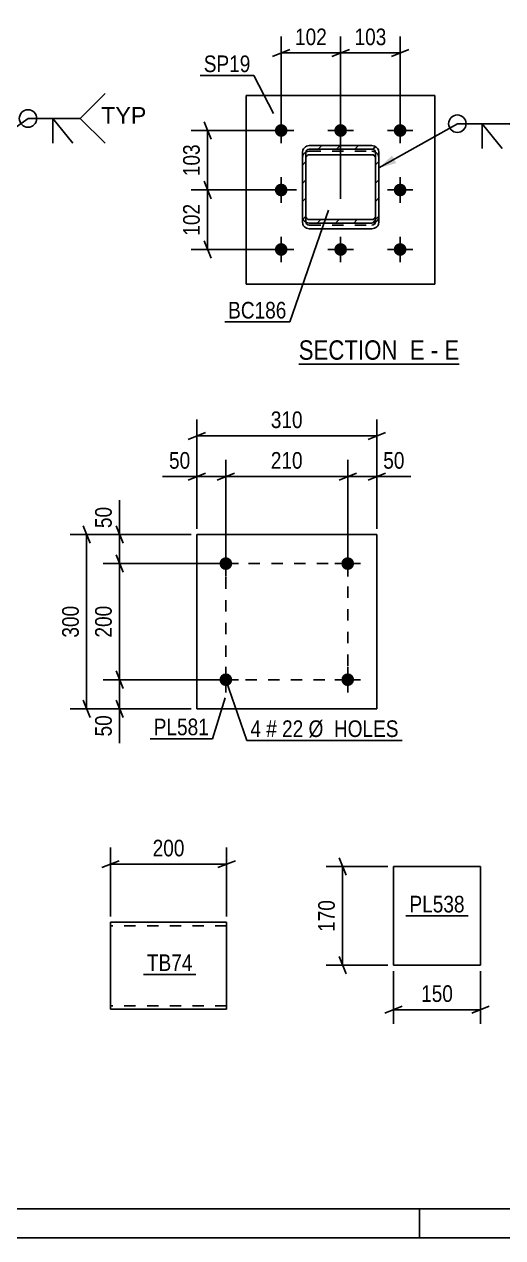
# Model space of a CAD drawing. Header units: millimetres. Extents: x 0 to 841, y 0 to 594.
# Drawn here: x 142.9 to 225.4, y 0 to 209 of the extents above; entities that cross this region are included whole.
import ezdxf

# ---------------------------------------------------------------- set-up
doc = ezdxf.new("R2010")
doc.units = ezdxf.units.MM
doc.linetypes.add('DXK_LINE_DOT2', pattern=[3.9198, 1.9599, -1.9599])
doc.linetypes.add('DXK_LINE_DOT3', pattern=[5.9187, 2.979, -0.9799, 0.9799, -0.9799])
doc.styles.add('Arial', font='ARIAL.TTF', dxfattribs={"height": 0.2})
doc.styles.add('Arial Narrow', font='ARIALN.TTF', dxfattribs={"height": 0.2})

# ---------------------------------------------------------------- blocks, each defined once
blk = doc.blocks.new('Unknown-318933943-1135')
at = {"color": 5, "linetype": 'Continuous'}
for p, q in [((5, 5), (836, 5)), ((211, 0), (211, 5)), ((0, 0), (841, 0))]:
    blk.add_line(p, q, dxfattribs=at)
blk = doc.blocks.new('Unknown-318933943-15 - 31369')
at = {"color": 6, "linetype": 'Continuous'}
blk.add_line((190.21, 150.5), (217.86, 150.5), dxfattribs=at)
at = {"color": 0, "linetype": 'Continuous'}
for points in [[(208.32, 151.25), (208.32, 154.75), (190.21, 154.75), (190.21, 151.25)], [(211.92, 151.25), (211.92, 154.75), (209.37, 154.75), (209.37, 151.25)], [(214.25, 151.25), (214.25, 154.75), (212.97, 154.75), (212.97, 151.25)], [(217.86, 151.25), (217.86, 154.75), (215.3, 154.75), (215.3, 151.25)]]:
    blk.add_wipeout(points, dxfattribs=at)
at = {"color": 7, "linetype": 'Continuous', "style": 'Arial Narrow'}
for s, p in [('SECTION ', (190.21, 151.25)), ('E', (209.37, 151.25)), ('-', (212.97, 151.25)), ('E', (215.3, 151.25))]:
    blk.add_text(s, height=3.34, dxfattribs=at).set_placement(p)
blk = doc.blocks.new('Part-318933943-30054 - 30053')
at = {"color": 2, "linetype": 'Continuous'}
for p, q in [((157.79, 54.35), (157.79, 39.44)), ((177.79, 54.35), (157.79, 54.35)), ((177.79, 54.35), (177.79, 39.35)), ((157.79, 39.35), (157.79, 39.44)), ((177.79, 39.35), (157.79, 39.35))]:
    blk.add_line(p, q, dxfattribs=at)
at = {"color": 7, "linetype": 'DXK_LINE_DOT2'}
for p, q in [((177.79, 53.75), (157.79, 53.75)), ((157.79, 39.95), (157.79, 40)), ((177.79, 39.95), (157.79, 39.95)), ((177.79, 39.95), (177.79, 40))]:
    blk.add_line(p, q, dxfattribs=at)
blk = doc.blocks.new('Part-318933943-30062 - 30061')
at = {"color": 2, "linetype": 'Continuous'}
for p, q in [((206.54, 63.94), (206.54, 46.94)), ((206.54, 63.94), (221.54, 63.94)), ((221.54, 63.94), (221.54, 46.94)), ((206.54, 46.94), (221.54, 46.94))]:
    blk.add_line(p, q, dxfattribs=at)
blk = doc.blocks.new('Part-318933943-31385 - 31369')
at = {"linetype": 'Continuous'}
h = blk.add_hatch(dxfattribs=at)
h.set_pattern_fill('', scale=0.7, style=0, pattern_type=0)
h.set_pattern_definition([(45, (202.8332, 174.778), (-1.57154, 1.57154), [])])
h.paths.add_polyline_path([(192.03, 174.78), (202.83, 174.78), (203.29, 174.87), (203.68, 175.13), (203.94, 175.53), (204.03, 175.99), (204.03, 186.93), (203.94, 187.39), (203.68, 187.78), (203.29, 188.05), (202.83, 188.14), (192.03, 188.14), (191.57, 188.05), (191.18, 187.78), (190.92, 187.39), (190.83, 186.93), (190.83, 175.99), (190.92, 175.53), (191.18, 175.13), (191.57, 174.87)])
h.paths.add_polyline_path([(191.48, 175.76), (191.43, 175.99), (191.43, 186.93), (191.48, 187.16), (191.61, 187.35), (191.8, 187.49), (192.03, 187.53), (202.83, 187.53), (203.06, 187.49), (203.26, 187.35), (203.39, 187.16), (203.43, 186.93), (203.43, 175.99), (203.39, 175.76), (203.26, 175.56), (203.06, 175.43), (202.83, 175.39), (192.03, 175.39), (191.8, 175.43), (191.61, 175.56)])
at = {"color": 2, "linetype": 'Continuous'}
for p, q in [((192.03, 188.14), (191.57, 188.05)), ((192.03, 188.14), (202.83, 188.14)), ((203.29, 188.05), (202.83, 188.14)), ((190.92, 187.39), (190.83, 186.93)), ((190.83, 175.99), (190.83, 186.93)), ((191.43, 186.93), (191.48, 187.16)), ((191.43, 175.99), (191.43, 186.93)), ((191.48, 186.19), (191.43, 185.96)), ((191.48, 187.16), (191.61, 187.35)), ((191.61, 186.39), (191.48, 186.19)), ((191.61, 187.35), (191.8, 187.49)), ((191.8, 186.52), (191.61, 186.39)), ((191.8, 187.49), (192.03, 187.53)), ((192.03, 186.56), (191.8, 186.52)), ((192.03, 187.53), (202.83, 187.53)), ((192.03, 186.56), (202.83, 186.56)), ((202.83, 187.53), (203.06, 187.49)), ((203.06, 186.52), (202.83, 186.56)), ((203.06, 187.49), (203.26, 187.35)), ((203.26, 186.39), (203.06, 186.52)), ((203.26, 187.35), (203.39, 187.16)), ((203.39, 186.19), (203.26, 186.39)), ((203.39, 187.16), (203.43, 186.93)), ((203.43, 185.96), (203.39, 186.19)), ((203.43, 175.99), (203.43, 186.93)), ((204.03, 186.93), (203.94, 187.39)), ((204.03, 175.99), (204.03, 186.93)), ((190.83, 175.02), (190.83, 175.99)), ((190.83, 175.99), (190.92, 175.53)), ((191.48, 175.76), (191.43, 175.99)), ((191.61, 175.56), (191.48, 175.76)), ((203.39, 175.76), (203.26, 175.56)), ((203.43, 175.99), (203.39, 175.76)), ((203.94, 175.53), (204.03, 175.99)), ((204.03, 175.02), (204.03, 175.99)), ((190.92, 174.56), (190.83, 175.02)), ((191.57, 174.87), (192.03, 174.78)), ((192.03, 173.81), (191.57, 173.9)), ((191.8, 175.43), (191.61, 175.56)), ((192.03, 175.39), (191.8, 175.43)), ((192.03, 175.39), (202.83, 175.39)), ((192.03, 174.78), (202.83, 174.78)), ((192.03, 173.81), (202.83, 173.81)), ((203.06, 175.43), (202.83, 175.39)), ((202.83, 174.78), (203.29, 174.87)), ((203.29, 173.9), (202.83, 173.81)), ((203.26, 175.56), (203.06, 175.43)), ((204.03, 175.02), (203.94, 174.56))]:
    blk.add_line(p, q, dxfattribs=at)
at = {"color": 7, "linetype": 'DXK_LINE_DOT2'}
for p, q in [((190.83, 175.99), (190.83, 186.93)), ((190.83, 185.96), (190.92, 186.42)), ((191.43, 175.02), (191.43, 186.93)), ((191.57, 187.08), (192.03, 187.17)), ((192.03, 187.17), (202.83, 187.17)), ((202.83, 187.17), (203.29, 187.08)), ((203.43, 175.02), (203.43, 186.93)), ((203.94, 186.42), (204.03, 185.96)), ((204.03, 175.99), (204.03, 186.93)), ((191.43, 175.02), (191.48, 174.79)), ((191.48, 174.79), (191.61, 174.59)), ((191.61, 174.59), (191.8, 174.46)), ((191.8, 174.46), (192.03, 174.42)), ((192.03, 174.42), (202.83, 174.42)), ((202.83, 174.42), (203.06, 174.46)), ((203.06, 174.46), (203.26, 174.59)), ((203.26, 174.59), (203.39, 174.79)), ((203.39, 174.79), (203.43, 175.02))]:
    blk.add_line(p, q, dxfattribs=at)
at = {"color": 7, "linetype": 'DXK_LINE_DOT3'}
blk.add_line((197.43, 181.46), (197.43, 178.94), dxfattribs=at)
at = {"color": 2, "linetype": 'Continuous'}
for centre, start, end in [((192.04, 186.93), 112.8504, 157.8474), ((202.82, 186.93), 22.1526, 67.1496), ((192.04, 175.98), 202.1526, 247.1496), ((192.04, 175.01), 202.1526, 247.1496), ((202.82, 175.98), 292.8504, 337.8474), ((202.82, 175.01), 292.8504, 337.8474)]:
    blk.add_arc(centre, 1.21, start, end, dxfattribs=at)
at = {"color": 7, "linetype": 'DXK_LINE_DOT2'}
for centre, start, end in [((192.04, 185.97), 112.8504, 157.8474), ((202.82, 185.97), 22.1526, 67.1496)]:
    blk.add_arc(centre, 1.21, start, end, dxfattribs=at)
blk = doc.blocks.new('Part-318933943-31389 - 31369')
at = {"color": 2, "linetype": 'Continuous'}
for p, q in [((181.18, 164.24), (181.18, 196.74)), ((181.18, 196.74), (213.68, 196.74)), ((213.68, 164.24), (213.68, 196.74)), ((181.18, 164.24), (213.68, 164.24))]:
    blk.add_line(p, q, dxfattribs=at)
blk = doc.blocks.new('Bolt-318933943-31489 - 31369')
at = {"linetype": 'Continuous'}
for points in [[(187.18, 191.84, -1), (187.18, 189.64, -1)], [(197.43, 191.84, -1), (197.43, 189.64, -1)], [(207.68, 191.84, -1), (207.68, 189.64, -1)], [(187.18, 181.59, -1), (187.18, 179.39, -1)], [(207.68, 181.59, -1), (207.68, 179.39, -1)], [(187.18, 171.34, -1), (187.18, 169.14, -1)], [(197.43, 171.34, -1), (197.43, 169.14, -1)], [(207.68, 171.34, -1), (207.68, 169.14, -1)]]:
    blk.add_hatch(color=1, dxfattribs=at).paths.add_polyline_path(points)
at = {"color": 1, "linetype": 'Continuous'}
for p, q in [((187.18, 188.54), (187.18, 192.94)), ((197.43, 188.54), (197.43, 192.94)), ((207.68, 188.54), (207.68, 192.94)), ((184.98, 190.74), (189.38, 190.74)), ((195.23, 190.74), (199.63, 190.74)), ((205.48, 190.74), (209.88, 190.74)), ((187.18, 178.29), (187.18, 182.69)), ((207.68, 178.29), (207.68, 182.69)), ((184.98, 180.49), (189.38, 180.49)), ((205.48, 180.49), (209.88, 180.49)), ((187.18, 168.04), (187.18, 172.44)), ((197.43, 168.04), (197.43, 172.44)), ((207.68, 168.04), (207.68, 172.44)), ((184.98, 170.24), (189.38, 170.24)), ((195.23, 170.24), (199.63, 170.24)), ((205.48, 170.24), (209.88, 170.24))]:
    blk.add_line(p, q, dxfattribs=at)
blk = doc.blocks.new('Bolt-318933943-30161 - 30158')
at = {"linetype": 'Continuous'}
for points in [[(178.75, 116.13, -1), (176.55, 116.13, -1)], [(199.75, 116.13, -1), (197.55, 116.13, -1)]]:
    blk.add_hatch(color=1, dxfattribs=at).paths.add_polyline_path(points)
at = {"color": 1, "linetype": 'Continuous'}
for p, q in [((177.65, 118.33), (177.65, 113.93)), ((198.65, 118.33), (198.65, 113.93)), ((175.45, 116.13), (179.85, 116.13)), ((196.45, 116.13), (200.85, 116.13))]:
    blk.add_line(p, q, dxfattribs=at)
blk = doc.blocks.new('Part-318933943-30159 - 30158')
at = {"color": 2, "linetype": 'Continuous'}
for p, q in [((172.65, 121.13), (172.65, 91.13)), ((172.65, 121.13), (203.65, 121.13)), ((203.65, 121.13), (203.65, 91.13)), ((172.65, 91.13), (203.65, 91.13))]:
    blk.add_line(p, q, dxfattribs=at)
blk = doc.blocks.new('Bolt-318933943-30160 - 30158')
at = {"linetype": 'Continuous'}
for points in [[(178.75, 96.13, -1), (176.55, 96.13, -1)], [(199.75, 96.13, -1), (197.55, 96.13, -1)]]:
    blk.add_hatch(color=1, dxfattribs=at).paths.add_polyline_path(points)
at = {"color": 1, "linetype": 'Continuous'}
for p, q in [((177.65, 98.33), (177.65, 93.93)), ((198.65, 98.33), (198.65, 93.93)), ((175.45, 96.13), (179.85, 96.13)), ((196.45, 96.13), (200.85, 96.13))]:
    blk.add_line(p, q, dxfattribs=at)
blk = doc.blocks.new('Rectangle-318933943-33846 - 30158')
at = {"color": 1, "linetype": 'DXK_LINE_DOT2'}
blk.add_lwpolyline([(177.65, 116.13), (198.65, 116.13), (198.65, 96.13), (177.65, 96.13), (177.65, 116.13)], close=True, dxfattribs=at)
blk = doc.blocks.new('StraightDimension-318933943-30283 - 30053')
at = {"color": 7, "linetype": 'Continuous'}
for p, q in [((157.79, 55.35), (157.79, 67.2)), ((177.79, 55.35), (177.79, 67.2)), ((159.29, 64.95), (156.29, 63.75)), ((176.29, 63.75), (179.29, 64.95)), ((157.79, 64.35), (177.79, 64.35))]:
    blk.add_line(p, q, dxfattribs=at)
at = {"color": 0}
blk.add_wipeout([(171.13, 65.1), (171.13, 69.3), (164.44, 69.3), (164.44, 65.1)], dxfattribs=at)
at = {"color": 3, "style": 'Arial Narrow'}
blk.add_text('200', height=2.863, dxfattribs=at).set_placement((165.04, 65.7))
blk = doc.blocks.new('StraightDimension-318933943-30291 - 30061')
at = {"color": 7, "linetype": 'Continuous'}
for p, q in [((206.54, 45.94), (206.54, 36.87)), ((221.54, 45.94), (221.54, 36.87)), ((208.04, 39.87), (205.04, 38.67)), ((220.04, 38.67), (223.04, 39.87)), ((206.54, 39.27), (221.54, 39.27))]:
    blk.add_line(p, q, dxfattribs=at)
at = {"color": 0}
blk.add_wipeout([(217.38, 40.02), (217.38, 44.22), (210.7, 44.22), (210.7, 40.02)], dxfattribs=at)
at = {"color": 3, "style": 'Arial Narrow'}
blk.add_text('150', height=2.863, dxfattribs=at).set_placement((211.3, 40.62))
blk = doc.blocks.new('StraightDimension-318933943-30287 - 30061')
at = {"color": 7, "linetype": 'Continuous'}
for p, q in [((198.37, 62.44), (197.17, 65.44)), ((205.54, 63.94), (194.92, 63.94)), ((197.77, 46.94), (197.77, 63.94)), ((197.17, 48.44), (198.37, 45.44)), ((205.54, 46.94), (194.92, 46.94))]:
    blk.add_line(p, q, dxfattribs=at)
at = {"color": 0}
blk.add_wipeout([(197.02, 58.78), (192.82, 58.78), (192.82, 52.09), (197.02, 52.09)], dxfattribs=at)
at = {"color": 3, "style": 'Arial Narrow'}
blk.add_text('170', height=2.863, rotation=90.0002, dxfattribs=at).set_placement((196.42, 52.69))
blk = doc.blocks.new('StraightDimension-318933943-33193 - 31369')
at = {"color": 7, "linetype": 'Continuous'}
for p, q in [((173.9, 181.99), (175.1, 178.99)), ((189.83, 180.49), (171.65, 180.49)), ((174.5, 170.24), (174.5, 180.49)), ((175.1, 168.74), (173.9, 171.74)), ((186.18, 170.24), (171.65, 170.24))]:
    blk.add_line(p, q, dxfattribs=at)
at = {"color": 0}
blk.add_wipeout([(173.75, 178.71), (169.55, 178.71), (169.55, 172.02), (173.75, 172.02)], dxfattribs=at)
at = {"color": 3, "style": 'Arial Narrow'}
blk.add_text('102', height=2.863, rotation=90.0002, dxfattribs=at).set_placement((173.15, 172.62))
blk = doc.blocks.new('StraightDimension-318933943-33175 - 31369')
at = {"color": 7, "linetype": 'Continuous'}
for p, q in [((197.43, 181.26), (197.43, 206.94)), ((207.68, 191.74), (207.68, 206.94)), ((195.93, 203.49), (198.93, 204.69)), ((197.43, 204.09), (207.68, 204.09)), ((209.18, 204.69), (206.18, 203.49))]:
    blk.add_line(p, q, dxfattribs=at)
at = {"color": 0}
blk.add_wipeout([(205.9, 204.84), (205.9, 209.04), (199.22, 209.04), (199.22, 204.84)], dxfattribs=at)
at = {"color": 3, "style": 'Arial Narrow'}
blk.add_text('103', height=2.863, dxfattribs=at).set_placement((199.82, 205.44))
blk = doc.blocks.new('StraightDimension-318933943-33176 - 31369')
at = {"color": 7, "linetype": 'Continuous'}
for p, q in [((187.18, 191.74), (187.18, 206.94)), ((197.43, 181.26), (197.43, 206.94)), ((185.68, 203.49), (188.68, 204.69)), ((187.18, 204.09), (197.43, 204.09)), ((198.93, 204.69), (195.93, 203.49))]:
    blk.add_line(p, q, dxfattribs=at)
at = {"color": 0}
blk.add_wipeout([(195.65, 204.84), (195.65, 209.04), (188.97, 209.04), (188.97, 204.84)], dxfattribs=at)
at = {"color": 3, "style": 'Arial Narrow'}
blk.add_text('102', height=2.863, dxfattribs=at).set_placement((189.57, 205.44))
blk = doc.blocks.new('StraightDimension-318933943-33192 - 31369')
at = {"color": 7, "linetype": 'Continuous'}
for p, q in [((186.18, 190.74), (171.65, 190.74)), ((173.9, 192.24), (175.1, 189.24)), ((174.5, 180.49), (174.5, 190.74)), ((175.1, 178.99), (173.9, 181.99)), ((189.83, 180.49), (171.65, 180.49))]:
    blk.add_line(p, q, dxfattribs=at)
at = {"color": 0}
blk.add_wipeout([(173.75, 188.96), (169.55, 188.96), (169.55, 182.27), (173.75, 182.27)], dxfattribs=at)
at = {"color": 3, "style": 'Arial Narrow'}
blk.add_text('103', height=2.863, rotation=90.0002, dxfattribs=at).set_placement((173.15, 182.87))
blk = doc.blocks.new('StraightDimension-318933943-30372 - 30158')
at = {"color": 7, "linetype": 'Continuous'}
for p, q in [((159.94, 114.63), (158.74, 117.63)), ((176.65, 116.13), (156.49, 116.13)), ((159.34, 96.13), (159.34, 116.13)), ((158.74, 97.63), (159.94, 94.63)), ((176.65, 96.13), (156.49, 96.13))]:
    blk.add_line(p, q, dxfattribs=at)
at = {"color": 0}
blk.add_wipeout([(158.59, 109.47), (154.39, 109.47), (154.39, 102.79), (158.59, 102.79)], dxfattribs=at)
at = {"color": 3, "style": 'Arial Narrow'}
blk.add_text('200', height=2.863, rotation=90.0002, dxfattribs=at).set_placement((157.99, 103.39))
blk = doc.blocks.new('StraightDimension-318933943-30371 - 30158')
at = {"color": 7, "linetype": 'Continuous'}
for p, q in [((158.74, 122.63), (159.94, 119.63)), ((171.65, 121.13), (156.49, 121.13)), ((159.34, 116.13), (159.34, 121.13)), ((159.94, 114.63), (158.74, 117.63)), ((176.65, 116.13), (156.49, 116.13))]:
    blk.add_line(p, q, dxfattribs=at)
at = {"color": 0}
blk.add_wipeout([(158.59, 126.51), (154.39, 126.51), (154.39, 121.65), (158.59, 121.65)], dxfattribs=at)
at = {"color": 7, "linetype": 'Continuous'}
blk.add_line((159.34, 121.13), (159.34, 127.03), dxfattribs=at)
blk.add_line((159.34, 121.13), (159.34, 127.03), dxfattribs=at)
at = {"color": 3, "style": 'Arial Narrow'}
blk.add_text('50', height=2.863, rotation=90.0002, dxfattribs=at).set_placement((157.99, 122.25))
blk = doc.blocks.new('StraightDimension-318933943-30373 - 30158')
at = {"color": 7, "linetype": 'Continuous'}
for p, q in [((158.74, 97.63), (159.94, 94.63)), ((176.65, 96.13), (156.49, 96.13)), ((159.34, 91.13), (159.34, 96.13)), ((159.94, 89.63), (158.74, 92.63)), ((171.65, 91.13), (156.49, 91.13))]:
    blk.add_line(p, q, dxfattribs=at)
at = {"color": 0}
blk.add_wipeout([(158.59, 90.6), (154.39, 90.6), (154.39, 85.75), (158.59, 85.75)], dxfattribs=at)
at = {"color": 7, "linetype": 'Continuous'}
blk.add_line((159.34, 91.13), (159.34, 85.22), dxfattribs=at)
blk.add_line((159.34, 91.13), (159.34, 85.22), dxfattribs=at)
at = {"color": 3, "style": 'Arial Narrow'}
blk.add_text('50', height=2.863, rotation=90.0002, dxfattribs=at).set_placement((157.99, 86.35))
blk = doc.blocks.new('StraightDimension-318933943-30383 - 30158')
at = {"color": 7, "linetype": 'Continuous'}
for p, q in [((154.26, 119.63), (153.06, 122.63)), ((171.65, 121.13), (150.81, 121.13)), ((153.66, 91.13), (153.66, 121.13)), ((153.06, 92.63), (154.26, 89.63)), ((171.65, 91.13), (150.81, 91.13))]:
    blk.add_line(p, q, dxfattribs=at)
at = {"color": 0}
blk.add_wipeout([(152.91, 109.47), (148.71, 109.47), (148.71, 102.78), (152.91, 102.78)], dxfattribs=at)
at = {"color": 3, "style": 'Arial Narrow'}
blk.add_text('300', height=2.863, rotation=90.0002, dxfattribs=at).set_placement((152.31, 103.38))
blk = doc.blocks.new('StraightDimension-318933943-30403 - 30158')
at = {"color": 7, "linetype": 'Continuous'}
for p, q in [((172.65, 122.13), (172.65, 140.98)), ((203.65, 122.13), (203.65, 140.98)), ((174.15, 138.73), (171.15, 137.53)), ((172.65, 138.13), (203.65, 138.13)), ((202.15, 137.53), (205.15, 138.73))]:
    blk.add_line(p, q, dxfattribs=at)
at = {"color": 0}
blk.add_wipeout([(191.49, 138.88), (191.49, 143.08), (184.8, 143.08), (184.8, 138.88)], dxfattribs=at)
at = {"color": 3, "style": 'Arial Narrow'}
blk.add_text('310', height=2.863, dxfattribs=at).set_placement((185.4, 139.48))
blk = doc.blocks.new('StraightDimension-318933943-33791 - 30158')
at = {"color": 7, "linetype": 'Continuous'}
for p, q in [((198.65, 117.13), (198.65, 133.98)), ((203.65, 122.13), (203.65, 133.98)), ((197.15, 130.53), (200.15, 131.73)), ((205.15, 131.73), (202.15, 130.53)), ((198.65, 131.13), (203.65, 131.13))]:
    blk.add_line(p, q, dxfattribs=at)
at = {"color": 0}
blk.add_wipeout([(209.03, 131.88), (209.03, 136.08), (204.17, 136.08), (204.17, 131.88)], dxfattribs=at)
at = {"color": 7, "linetype": 'Continuous'}
blk.add_line((203.65, 131.13), (209.55, 131.13), dxfattribs=at)
blk.add_line((203.65, 131.13), (209.55, 131.13), dxfattribs=at)
at = {"color": 3, "style": 'Arial Narrow'}
blk.add_text('50', height=2.863, dxfattribs=at).set_placement((204.77, 132.48))
blk = doc.blocks.new('StraightDimension-318933943-33792 - 30158')
at = {"color": 7, "linetype": 'Continuous'}
for p, q in [((177.65, 117.13), (177.65, 133.98)), ((198.65, 117.13), (198.65, 133.98)), ((179.15, 131.73), (176.15, 130.53)), ((197.15, 130.53), (200.15, 131.73)), ((177.65, 131.13), (198.65, 131.13))]:
    blk.add_line(p, q, dxfattribs=at)
at = {"color": 0}
blk.add_wipeout([(191.49, 131.88), (191.49, 136.08), (184.8, 136.08), (184.8, 131.88)], dxfattribs=at)
at = {"color": 3, "style": 'Arial Narrow'}
blk.add_text('210', height=2.863, dxfattribs=at).set_placement((185.4, 132.48))
blk = doc.blocks.new('StraightDimension-318933943-33793 - 30158')
at = {"color": 7, "linetype": 'Continuous'}
for p, q in [((172.65, 122.13), (172.65, 133.98)), ((177.65, 117.13), (177.65, 133.98)), ((171.15, 130.53), (174.15, 131.73)), ((179.15, 131.73), (176.15, 130.53)), ((172.65, 131.13), (177.65, 131.13))]:
    blk.add_line(p, q, dxfattribs=at)
at = {"color": 0}
blk.add_wipeout([(172.12, 131.88), (172.12, 136.08), (167.26, 136.08), (167.26, 131.88)], dxfattribs=at)
at = {"color": 7, "linetype": 'Continuous'}
blk.add_line((172.65, 131.13), (166.74, 131.13), dxfattribs=at)
blk.add_line((172.65, 131.13), (166.74, 131.13), dxfattribs=at)
at = {"color": 3, "style": 'Arial Narrow'}
blk.add_text('50', height=2.863, dxfattribs=at).set_placement((167.86, 132.48))
blk = doc.blocks.new('Mark-318933943-30432 - 30053')
at = {"color": 0}
blk.add_wipeout([(171.9, 45.95), (171.9, 48.95), (164.05, 48.95), (164.05, 45.95)], dxfattribs=at)
blk.add_wipeout([(171.9, 45.95), (171.9, 48.95), (164.05, 48.95), (164.05, 45.95)], dxfattribs=at)
at = {"color": 30, "linetype": 'Continuous'}
blk.add_line((163.45, 45.35), (172.5, 45.35), dxfattribs=at)
at = {"color": 3, "style": 'Arial Narrow'}
blk.add_text('TB74', height=2.863, dxfattribs=at).set_placement((164.05, 45.95))
blk = doc.blocks.new('Mark-318933943-30435 - 30061')
at = {"color": 0}
blk.add_wipeout([(218.79, 56.04), (218.79, 59.04), (209.29, 59.04), (209.29, 56.04)], dxfattribs=at)
blk.add_wipeout([(218.79, 56.04), (218.79, 59.04), (209.29, 59.04), (209.29, 56.04)], dxfattribs=at)
at = {"color": 30, "linetype": 'Continuous'}
blk.add_line((208.69, 55.44), (219.39, 55.44), dxfattribs=at)
at = {"color": 3, "style": 'Arial Narrow'}
blk.add_text('PL538', height=2.863, dxfattribs=at).set_placement((209.29, 56.04))
blk = doc.blocks.new('WeldMark-318933943-33591 - 31164')
at = {"linetype": 'Continuous'}
blk.add_hatch(color=30, dxfattribs=at).paths.add_polyline_path([(131.49, 183.31), (128.61, 182.19), (130.62, 184.54)])
at = {"color": 30, "linetype": 'Continuous'}
for p, q in [((128.61, 182.19), (143.57, 192.81)), ((143.57, 192.81), (152.57, 192.81))]:
    blk.add_line(p, q, dxfattribs=at)
at = {"color": 3, "linetype": 'Continuous'}
for q in [(151.28, 188.53), (147.85, 188.53)]:
    blk.add_line((147.85, 192.81), q, dxfattribs=at)
for start, end in [(90, 270), (270, 90)]:
    blk.add_arc((143.57, 192.81), 1.5, start, end, dxfattribs=at)
at = {"color": 0, "linetype": 'Continuous'}
blk.add_wipeout([(163.94, 191.91), (163.94, 194.91), (156.17, 194.91), (156.17, 191.91)], dxfattribs=at)
blk.add_wipeout([(163.94, 191.91), (163.94, 194.91), (156.17, 194.91), (156.17, 191.91)], dxfattribs=at)
at = {"color": 3, "linetype": 'Continuous'}
for q in [(156.85, 197.1), (156.85, 188.53)]:
    blk.add_line((152.57, 192.81), q, dxfattribs=at)
at = {"color": 3, "linetype": 'Continuous', "style": 'Arial'}
blk.add_text('TYP', height=2.865, dxfattribs=at).set_placement((156.17, 191.91))
blk = doc.blocks.new('WeldMark-318933943-33614 - 31369')
at = {"linetype": 'Continuous'}
blk.add_hatch(color=30, dxfattribs=at).paths.add_polyline_path([(207.02, 185.12), (204.03, 184.3), (206.28, 186.43)])
at = {"color": 30, "linetype": 'Continuous'}
for p, q in [((204.03, 184.3), (217.54, 191.91)), ((217.54, 191.91), (226.54, 191.91))]:
    blk.add_line(p, q, dxfattribs=at)
at = {"color": 3, "linetype": 'Continuous'}
for q in [(225.26, 187.62), (221.83, 187.62)]:
    blk.add_line((221.83, 191.91), q, dxfattribs=at)
for start, end in [(90, 270), (270, 90)]:
    blk.add_arc((217.54, 191.91), 1.5, start, end, dxfattribs=at)
at = {"color": 0, "linetype": 'Continuous'}
blk.add_wipeout([(237.92, 191.01), (237.92, 194.01), (230.14, 194.01), (230.14, 191.01)], dxfattribs=at)
blk.add_wipeout([(237.92, 191.01), (237.92, 194.01), (230.14, 194.01), (230.14, 191.01)], dxfattribs=at)
at = {"color": 3, "linetype": 'Continuous'}
for q in [(230.83, 196.19), (230.83, 187.62)]:
    blk.add_line((226.54, 191.91), q, dxfattribs=at)
at = {"color": 3, "linetype": 'Continuous', "style": 'Arial'}
blk.add_text('TYP', height=2.865, dxfattribs=at).set_placement((230.14, 191.01))
blk = doc.blocks.new('Mark-318933943-33429 - 31369')
at = {"color": 0}
blk.add_wipeout([(188.1, 158.35), (188.1, 161.35), (178.05, 161.35), (178.05, 158.35)], dxfattribs=at)
blk.add_wipeout([(188.1, 158.35), (188.1, 161.35), (178.05, 161.35), (178.05, 158.35)], dxfattribs=at)
at = {"color": 30, "linetype": 'Continuous'}
for p in [(195.34, 177), (177.45, 157.75)]:
    blk.add_line(p, (188.7, 157.75), dxfattribs=at)
at = {"color": 3, "style": 'Arial Narrow'}
blk.add_text('BC186', height=2.863, dxfattribs=at).set_placement((178.05, 158.35))
blk = doc.blocks.new('Mark-318933943-33432 - 31369')
at = {"color": 0}
blk.add_wipeout([(181.89, 200.8), (181.89, 203.8), (173.85, 203.8), (173.85, 200.8)], dxfattribs=at)
blk.add_wipeout([(181.89, 200.8), (181.89, 203.8), (173.85, 203.8), (173.85, 200.8)], dxfattribs=at)
at = {"color": 30, "linetype": 'Continuous'}
for p in [(173.25, 200.2), (185.85, 193.66)]:
    blk.add_line(p, (182.49, 200.2), dxfattribs=at)
at = {"color": 3, "style": 'Arial Narrow'}
blk.add_text('SP19', height=2.863, dxfattribs=at).set_placement((173.85, 200.8))
blk = doc.blocks.new('Mark-318933943-30450 - 30158')
at = {"color": 0}
blk.add_wipeout([(174.74, 86.56), (174.74, 89.56), (165.23, 89.56), (165.23, 86.56)], dxfattribs=at)
blk.add_wipeout([(174.74, 86.56), (174.74, 89.56), (165.23, 89.56), (165.23, 86.56)], dxfattribs=at)
at = {"color": 30, "linetype": 'Continuous'}
for p in [(177.55, 92.99), (164.63, 85.96)]:
    blk.add_line(p, (175.34, 85.96), dxfattribs=at)
at = {"color": 3, "style": 'Arial Narrow'}
blk.add_text('PL581', height=2.863, dxfattribs=at).set_placement((165.23, 86.56))
blk = doc.blocks.new('MarkSet-318933943-33836 - 30158')
at = {"color": 0}
blk.add_wipeout([(183.71, 86.26), (183.71, 89.26), (181.89, 89.26), (181.89, 86.26)], dxfattribs=at)
blk.add_wipeout([(183.71, 86.26), (183.71, 89.26), (181.89, 89.26), (181.89, 86.26)], dxfattribs=at)
at = {"color": 7, "linetype": 'Continuous'}
blk.add_line((177.65, 96.13), (181.29, 85.66), dxfattribs=at)
at = {"color": 0}
blk.add_wipeout([(186.44, 86.26), (186.44, 89.26), (184.61, 89.26), (184.61, 86.26)], dxfattribs=at)
blk.add_wipeout([(186.44, 86.26), (186.44, 89.26), (184.61, 89.26), (184.61, 86.26)], dxfattribs=at)
at = {"color": 3, "style": 'Arial Narrow'}
blk.add_text('4', height=2.86, dxfattribs=at).set_placement((181.89, 86.26))
at = {"color": 0}
blk.add_wipeout([(191, 86.26), (191, 89.26), (187.34, 89.26), (187.34, 86.26)], dxfattribs=at)
blk.add_wipeout([(191, 86.26), (191, 89.26), (187.34, 89.26), (187.34, 86.26)], dxfattribs=at)
at = {"color": 3, "style": 'Arial Narrow'}
for s, height, p in [('#', 2.86, (184.61, 86.26)), ('22', 2.863, (187.34, 86.26))]:
    blk.add_text(s, height=height, dxfattribs=at).set_placement(p)
at = {"color": 0}
blk.add_wipeout([(207.42, 86.26), (207.42, 89.26), (191.9, 89.26), (191.9, 86.26)], dxfattribs=at)
blk.add_wipeout([(207.42, 86.26), (207.42, 89.26), (191.9, 89.26), (191.9, 86.26)], dxfattribs=at)
at = {"color": 7, "linetype": 'Continuous'}
blk.add_line((181.29, 85.66), (208.02, 85.66), dxfattribs=at)
at = {"color": 3, "style": 'Arial Narrow'}
blk.add_text('Ø  HOLES', height=2.863, dxfattribs=at).set_placement((191.9, 86.26))

msp = doc.modelspace()

# ---------------------------------------------------------------- block references
for name in ['Unknown-318933943-1135', 'Part-318933943-31389 - 31369', 'Bolt-318933943-31489 - 31369', 'Part-318933943-31385 - 31369', 'Part-318933943-30159 - 30158', 'Bolt-318933943-30161 - 30158', 'Rectangle-318933943-33846 - 30158', 'Bolt-318933943-30160 - 30158', 'Part-318933943-30062 - 30061', 'Part-318933943-30054 - 30053']:
    msp.add_blockref(name, (0, 0))

# ---------------------------------------------------------------- next in the draw order: block references
for name in ['StraightDimension-318933943-33175 - 31369', 'WeldMark-318933943-33591 - 31164', 'StraightDimension-318933943-33193 - 31369', 'Unknown-318933943-15 - 31369', 'StraightDimension-318933943-30372 - 30158', 'StraightDimension-318933943-30283 - 30053', 'Mark-318933943-30435 - 30061', 'Mark-318933943-30432 - 30053', 'StraightDimension-318933943-30291 - 30061']:
    msp.add_blockref(name, (0, 0))

# ---------------------------------------------------------------- next in the draw order: block references
for name in ['StraightDimension-318933943-33176 - 31369', 'WeldMark-318933943-33614 - 31369', 'Mark-318933943-33429 - 31369', 'StraightDimension-318933943-30371 - 30158', 'StraightDimension-318933943-30373 - 30158', 'StraightDimension-318933943-30287 - 30061']:
    msp.add_blockref(name, (0, 0))

# ---------------------------------------------------------------- next in the draw order: block references
for name in ['Mark-318933943-33432 - 31369', 'StraightDimension-318933943-33192 - 31369', 'StraightDimension-318933943-30383 - 30158']:
    msp.add_blockref(name, (0, 0))

# ---------------------------------------------------------------- next in the draw order: block references
for name in ['StraightDimension-318933943-30403 - 30158', 'Mark-318933943-30450 - 30158']:
    msp.add_blockref(name, (0, 0))

# ---------------------------------------------------------------- next in the draw order: block references
for name in ['StraightDimension-318933943-33791 - 30158', 'MarkSet-318933943-33836 - 30158']:
    msp.add_blockref(name, (0, 0))

# ---------------------------------------------------------------- next in the draw order: block references
msp.add_blockref('StraightDimension-318933943-33792 - 30158', (0, 0))

# ---------------------------------------------------------------- next in the draw order: block references
msp.add_blockref('StraightDimension-318933943-33793 - 30158', (0, 0))

doc.saveas('drawing.dxf')
